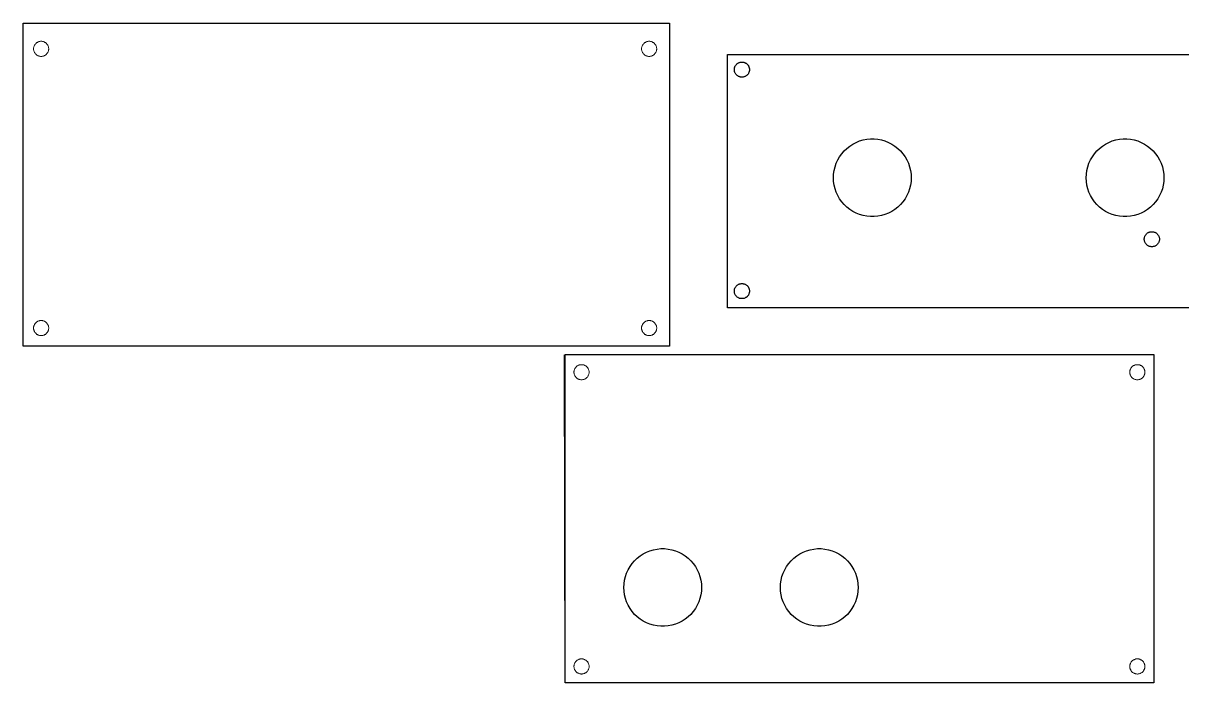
# Model space of a CAD drawing. Header units: inches. Extents: x 5.6 to 22.8, y 0.5 to 6.9.
# Drawn here: x 5.58 to 16.74, y 0.52 to 6.87 of the extents above; entities that cross this region are included whole.
import ezdxf

# ---------------------------------------------------------------- set-up
doc = ezdxf.new("R2010")
doc.units = ezdxf.units.IN
doc.header["$MEASUREMENT"] = 0

msp = doc.modelspace()

# ---------------------------------------------------------------- linework, layer by layer
at = {"linetype": 'Continuous', "lineweight": 25}
for p, q in [((5.582, 6.872), (11.807, 6.872)), ((5.582, 3.761), (5.582, 6.872)), ((5.582, 6.872), (11.807, 6.872)), ((5.582, 3.761), (5.582, 6.872)), ((11.807, 6.872), (11.807, 3.761)), ((11.807, 6.872), (11.807, 3.761)), ((12.368, 6.569), (22.368, 6.569)), ((12.368, 4.128), (12.368, 6.569)), ((12.45, 6.471), (12.454, 6.475)), ((12.454, 6.475), (12.457, 6.478)), ((12.457, 6.478), (12.461, 6.482)), ((12.461, 6.482), (12.465, 6.485)), ((12.465, 6.485), (12.469, 6.487)), ((12.469, 6.487), (12.474, 6.49)), ((12.474, 6.49), (12.479, 6.492)), ((12.479, 6.492), (12.483, 6.493)), ((12.483, 6.493), (12.488, 6.495)), ((12.488, 6.495), (12.493, 6.496)), ((12.493, 6.496), (12.498, 6.497)), ((12.498, 6.497), (12.503, 6.497)), ((12.503, 6.497), (12.508, 6.497)), ((12.508, 6.497), (12.514, 6.497)), ((12.514, 6.497), (12.519, 6.496)), ((12.519, 6.496), (12.524, 6.495)), ((12.524, 6.495), (12.528, 6.493)), ((12.528, 6.493), (12.533, 6.492)), ((12.533, 6.492), (12.538, 6.49)), ((12.538, 6.49), (12.542, 6.487)), ((12.542, 6.487), (12.547, 6.485)), ((12.547, 6.485), (12.551, 6.482)), ((12.551, 6.482), (12.555, 6.478)), ((12.555, 6.478), (12.558, 6.475)), ((12.558, 6.475), (12.562, 6.471)), ((12.433, 6.429), (12.434, 6.434)), ((12.433, 6.424), (12.433, 6.429)), ((12.433, 6.419), (12.433, 6.424)), ((12.434, 6.414), (12.433, 6.419)), ((12.434, 6.434), (12.435, 6.439)), ((12.435, 6.409), (12.434, 6.414)), ((12.435, 6.439), (12.436, 6.444)), ((12.436, 6.404), (12.435, 6.409)), ((12.436, 6.444), (12.437, 6.449)), ((12.437, 6.399), (12.436, 6.404)), ((12.437, 6.449), (12.439, 6.454)), ((12.439, 6.395), (12.437, 6.399)), ((12.439, 6.454), (12.442, 6.458)), ((12.442, 6.39), (12.439, 6.395)), ((12.442, 6.458), (12.444, 6.463)), ((12.444, 6.386), (12.442, 6.39)), ((12.444, 6.463), (12.447, 6.467)), ((12.447, 6.381), (12.444, 6.386)), ((12.447, 6.467), (12.45, 6.471)), ((12.45, 6.377), (12.447, 6.381)), ((12.454, 6.374), (12.45, 6.377)), ((12.457, 6.37), (12.454, 6.374)), ((12.461, 6.367), (12.457, 6.37)), ((12.465, 6.364), (12.461, 6.367)), ((12.469, 6.361), (12.465, 6.364)), ((12.547, 6.364), (12.542, 6.361)), ((12.551, 6.367), (12.547, 6.364)), ((12.555, 6.37), (12.551, 6.367)), ((12.558, 6.374), (12.555, 6.37)), ((12.562, 6.377), (12.558, 6.374)), ((12.562, 6.471), (12.565, 6.467)), ((12.565, 6.381), (12.562, 6.377)), ((12.565, 6.467), (12.568, 6.463)), ((12.568, 6.386), (12.565, 6.381)), ((12.568, 6.463), (12.57, 6.458)), ((12.57, 6.39), (12.568, 6.386)), ((12.57, 6.458), (12.572, 6.454)), ((12.572, 6.395), (12.57, 6.39)), ((12.572, 6.454), (12.574, 6.449)), ((12.574, 6.399), (12.572, 6.395)), ((12.574, 6.449), (12.576, 6.444)), ((12.576, 6.404), (12.574, 6.399)), ((12.576, 6.444), (12.577, 6.439)), ((12.577, 6.409), (12.576, 6.404)), ((12.577, 6.439), (12.578, 6.434)), ((12.578, 6.414), (12.577, 6.409)), ((12.578, 6.434), (12.579, 6.429)), ((12.579, 6.419), (12.578, 6.414)), ((12.579, 6.429), (12.579, 6.424)), ((12.579, 6.424), (12.579, 6.419)), ((12.474, 6.359), (12.469, 6.361)), ((12.479, 6.357), (12.474, 6.359)), ((12.483, 6.355), (12.479, 6.357)), ((12.488, 6.354), (12.483, 6.355)), ((12.493, 6.352), (12.488, 6.354)), ((12.498, 6.352), (12.493, 6.352)), ((12.503, 6.351), (12.498, 6.352)), ((12.508, 6.351), (12.503, 6.351)), ((12.514, 6.352), (12.508, 6.351)), ((12.519, 6.352), (12.514, 6.352)), ((12.524, 6.354), (12.519, 6.352)), ((12.528, 6.355), (12.524, 6.354)), ((12.533, 6.357), (12.528, 6.355)), ((12.538, 6.359), (12.533, 6.357)), ((12.542, 6.361), (12.538, 6.359)), ((13.545, 5.688), (13.575, 5.707)), ((13.575, 5.707), (13.606, 5.723)), ((13.606, 5.723), (13.639, 5.737)), ((13.639, 5.737), (13.674, 5.747)), ((13.674, 5.747), (13.709, 5.753)), ((13.709, 5.753), (13.744, 5.757)), ((13.744, 5.757), (13.78, 5.757)), ((13.78, 5.757), (13.815, 5.753)), ((13.815, 5.753), (13.85, 5.747)), ((13.85, 5.747), (13.884, 5.737)), ((13.884, 5.737), (13.918, 5.723)), ((13.918, 5.723), (13.949, 5.707)), ((13.949, 5.707), (13.979, 5.688)), ((15.979, 5.688), (16.009, 5.707)), ((16.009, 5.707), (16.041, 5.723)), ((16.041, 5.723), (16.074, 5.737)), ((16.074, 5.737), (16.108, 5.747)), ((16.108, 5.747), (16.143, 5.753)), ((16.143, 5.753), (16.179, 5.757)), ((16.179, 5.757), (16.214, 5.757)), ((16.214, 5.757), (16.25, 5.753)), ((16.25, 5.753), (16.285, 5.747)), ((16.285, 5.747), (16.319, 5.737)), ((16.319, 5.737), (16.352, 5.723)), ((16.352, 5.723), (16.384, 5.707)), ((16.384, 5.707), (16.414, 5.688)), ((13.429, 5.554), (13.447, 5.585)), ((13.447, 5.585), (13.468, 5.614)), ((13.468, 5.614), (13.491, 5.641)), ((13.491, 5.641), (13.517, 5.666)), ((13.517, 5.666), (13.545, 5.688)), ((13.979, 5.688), (14.007, 5.666)), ((14.007, 5.666), (14.033, 5.641)), ((14.033, 5.641), (14.056, 5.614)), ((14.056, 5.614), (14.077, 5.585)), ((14.077, 5.585), (14.095, 5.554)), ((15.864, 5.554), (15.882, 5.585)), ((15.882, 5.585), (15.902, 5.614)), ((15.902, 5.614), (15.926, 5.641)), ((15.926, 5.641), (15.951, 5.666)), ((15.951, 5.666), (15.979, 5.688)), ((16.414, 5.688), (16.442, 5.666)), ((16.442, 5.666), (16.468, 5.641)), ((16.468, 5.641), (16.491, 5.614)), ((16.491, 5.614), (16.512, 5.585)), ((16.512, 5.585), (16.53, 5.554)), ((13.394, 5.454), (13.403, 5.488)), ((13.403, 5.488), (13.414, 5.522)), ((13.414, 5.522), (13.429, 5.554)), ((14.095, 5.554), (14.11, 5.522)), ((14.11, 5.522), (14.121, 5.488)), ((14.121, 5.488), (14.13, 5.454)), ((15.829, 5.454), (15.837, 5.488)), ((15.837, 5.488), (15.849, 5.522)), ((15.849, 5.522), (15.864, 5.554)), ((16.53, 5.554), (16.544, 5.522)), ((16.544, 5.522), (16.556, 5.488)), ((16.556, 5.488), (16.564, 5.454)), ((13.387, 5.383), (13.389, 5.418)), ((13.389, 5.347), (13.387, 5.383)), ((13.389, 5.418), (13.394, 5.454)), ((14.13, 5.454), (14.135, 5.418)), ((14.135, 5.418), (14.137, 5.383)), ((14.137, 5.383), (14.135, 5.347)), ((15.822, 5.383), (15.824, 5.418)), ((15.824, 5.347), (15.822, 5.383)), ((15.824, 5.418), (15.829, 5.454)), ((16.564, 5.454), (16.57, 5.418)), ((16.57, 5.418), (16.571, 5.383)), ((16.571, 5.383), (16.57, 5.347)), ((13.394, 5.312), (13.389, 5.347)), ((13.403, 5.277), (13.394, 5.312)), ((13.414, 5.243), (13.403, 5.277)), ((14.121, 5.277), (14.11, 5.243)), ((14.13, 5.312), (14.121, 5.277)), ((14.135, 5.347), (14.13, 5.312)), ((15.829, 5.312), (15.824, 5.347)), ((15.837, 5.277), (15.829, 5.312)), ((15.849, 5.243), (15.837, 5.277)), ((16.556, 5.277), (16.544, 5.243)), ((16.564, 5.312), (16.556, 5.277)), ((16.57, 5.347), (16.564, 5.312)), ((13.429, 5.211), (13.414, 5.243)), ((13.447, 5.18), (13.429, 5.211)), ((13.468, 5.151), (13.447, 5.18)), ((13.491, 5.124), (13.468, 5.151)), ((14.056, 5.151), (14.033, 5.124)), ((14.077, 5.18), (14.056, 5.151)), ((14.095, 5.211), (14.077, 5.18)), ((14.11, 5.243), (14.095, 5.211)), ((15.864, 5.211), (15.849, 5.243)), ((15.882, 5.18), (15.864, 5.211)), ((15.902, 5.151), (15.882, 5.18)), ((15.926, 5.124), (15.902, 5.151)), ((16.491, 5.151), (16.468, 5.124)), ((16.512, 5.18), (16.491, 5.151)), ((16.53, 5.211), (16.512, 5.18)), ((16.544, 5.243), (16.53, 5.211)), ((13.517, 5.1), (13.491, 5.124)), ((13.545, 5.077), (13.517, 5.1)), ((13.575, 5.058), (13.545, 5.077)), ((13.606, 5.042), (13.575, 5.058)), ((13.639, 5.029), (13.606, 5.042)), ((13.674, 5.019), (13.639, 5.029)), ((13.884, 5.029), (13.85, 5.019)), ((13.918, 5.042), (13.884, 5.029)), ((13.949, 5.058), (13.918, 5.042)), ((13.979, 5.077), (13.949, 5.058)), ((14.007, 5.1), (13.979, 5.077)), ((14.033, 5.124), (14.007, 5.1)), ((15.951, 5.1), (15.926, 5.124)), ((15.979, 5.077), (15.951, 5.1)), ((16.009, 5.058), (15.979, 5.077)), ((16.041, 5.042), (16.009, 5.058)), ((16.074, 5.029), (16.041, 5.042)), ((16.108, 5.019), (16.074, 5.029)), ((16.319, 5.029), (16.285, 5.019)), ((16.352, 5.042), (16.319, 5.029)), ((16.384, 5.058), (16.352, 5.042)), ((16.414, 5.077), (16.384, 5.058)), ((16.442, 5.1), (16.414, 5.077)), ((16.468, 5.124), (16.442, 5.1)), ((13.709, 5.012), (13.674, 5.019)), ((13.744, 5.008), (13.709, 5.012)), ((13.78, 5.008), (13.744, 5.008)), ((13.815, 5.012), (13.78, 5.008)), ((13.85, 5.019), (13.815, 5.012)), ((16.143, 5.012), (16.108, 5.019)), ((16.179, 5.008), (16.143, 5.012)), ((16.214, 5.008), (16.179, 5.008)), ((16.25, 5.012), (16.214, 5.008)), ((16.285, 5.019), (16.25, 5.012)), ((16.382, 4.796), (16.383, 4.801)), ((16.383, 4.806), (16.385, 4.811)), ((16.383, 4.801), (16.383, 4.806)), ((16.385, 4.811), (16.386, 4.816)), ((16.386, 4.816), (16.388, 4.82)), ((16.388, 4.82), (16.39, 4.825)), ((16.39, 4.825), (16.393, 4.829)), ((16.393, 4.829), (16.396, 4.833)), ((16.396, 4.833), (16.399, 4.837)), ((16.399, 4.837), (16.402, 4.841)), ((16.402, 4.841), (16.406, 4.845)), ((16.406, 4.845), (16.41, 4.848)), ((16.41, 4.848), (16.414, 4.851)), ((16.414, 4.851), (16.418, 4.854)), ((16.418, 4.854), (16.423, 4.856)), ((16.423, 4.856), (16.427, 4.858)), ((16.427, 4.858), (16.432, 4.86)), ((16.432, 4.86), (16.437, 4.861)), ((16.437, 4.861), (16.442, 4.862)), ((16.442, 4.862), (16.447, 4.863)), ((16.447, 4.863), (16.452, 4.863)), ((16.452, 4.863), (16.457, 4.863)), ((16.457, 4.863), (16.462, 4.863)), ((16.462, 4.863), (16.467, 4.862)), ((16.467, 4.862), (16.472, 4.861)), ((16.472, 4.861), (16.477, 4.86)), ((16.477, 4.86), (16.482, 4.858)), ((16.482, 4.858), (16.487, 4.856)), ((16.487, 4.856), (16.491, 4.854)), ((16.491, 4.854), (16.495, 4.851)), ((16.495, 4.851), (16.5, 4.848)), ((16.5, 4.848), (16.503, 4.845)), ((16.503, 4.845), (16.507, 4.841)), ((16.507, 4.841), (16.51, 4.837)), ((16.51, 4.837), (16.514, 4.833)), ((16.514, 4.833), (16.516, 4.829)), ((16.516, 4.829), (16.519, 4.825)), ((16.519, 4.825), (16.521, 4.82)), ((16.521, 4.82), (16.523, 4.816)), ((16.523, 4.816), (16.525, 4.811)), ((16.525, 4.811), (16.526, 4.806)), ((16.526, 4.806), (16.527, 4.801)), ((16.527, 4.801), (16.527, 4.796)), ((16.382, 4.791), (16.382, 4.796)), ((16.382, 4.786), (16.382, 4.791)), ((16.383, 4.781), (16.382, 4.786)), ((16.383, 4.776), (16.383, 4.781)), ((16.385, 4.771), (16.383, 4.776)), ((16.386, 4.766), (16.385, 4.771)), ((16.388, 4.761), (16.386, 4.766)), ((16.39, 4.756), (16.388, 4.761)), ((16.393, 4.752), (16.39, 4.756)), ((16.396, 4.748), (16.393, 4.752)), ((16.399, 4.744), (16.396, 4.748)), ((16.402, 4.74), (16.399, 4.744)), ((16.406, 4.737), (16.402, 4.74)), ((16.41, 4.733), (16.406, 4.737)), ((16.414, 4.73), (16.41, 4.733)), ((16.418, 4.728), (16.414, 4.73)), ((16.423, 4.725), (16.418, 4.728)), ((16.427, 4.723), (16.423, 4.725)), ((16.432, 4.721), (16.427, 4.723)), ((16.437, 4.72), (16.432, 4.721)), ((16.442, 4.719), (16.437, 4.72)), ((16.447, 4.718), (16.442, 4.719)), ((16.452, 4.718), (16.447, 4.718)), ((16.457, 4.718), (16.452, 4.718)), ((16.462, 4.718), (16.457, 4.718)), ((16.467, 4.719), (16.462, 4.718)), ((16.472, 4.72), (16.467, 4.719)), ((16.477, 4.721), (16.472, 4.72)), ((16.482, 4.723), (16.477, 4.721)), ((16.487, 4.725), (16.482, 4.723)), ((16.491, 4.728), (16.487, 4.725)), ((16.495, 4.73), (16.491, 4.728)), ((16.5, 4.733), (16.495, 4.73)), ((16.503, 4.737), (16.5, 4.733)), ((16.507, 4.74), (16.503, 4.737)), ((16.51, 4.744), (16.507, 4.74)), ((16.514, 4.748), (16.51, 4.744)), ((16.516, 4.752), (16.514, 4.748)), ((16.519, 4.756), (16.516, 4.752)), ((16.521, 4.761), (16.519, 4.756)), ((16.523, 4.766), (16.521, 4.761)), ((16.525, 4.771), (16.523, 4.766)), ((16.526, 4.776), (16.525, 4.771)), ((16.527, 4.781), (16.526, 4.776)), ((16.527, 4.796), (16.527, 4.791)), ((16.527, 4.791), (16.527, 4.786)), ((16.527, 4.786), (16.527, 4.781)), ((12.465, 4.351), (12.469, 4.354)), ((12.469, 4.354), (12.474, 4.356)), ((12.474, 4.356), (12.479, 4.358)), ((12.479, 4.358), (12.483, 4.36)), ((12.483, 4.36), (12.488, 4.361)), ((12.488, 4.361), (12.493, 4.362)), ((12.493, 4.362), (12.498, 4.363)), ((12.498, 4.363), (12.503, 4.363)), ((12.503, 4.363), (12.508, 4.363)), ((12.508, 4.363), (12.514, 4.363)), ((12.514, 4.363), (12.519, 4.362)), ((12.519, 4.362), (12.524, 4.361)), ((12.524, 4.361), (12.528, 4.36)), ((12.528, 4.36), (12.533, 4.358)), ((12.533, 4.358), (12.538, 4.356)), ((12.538, 4.356), (12.542, 4.354)), ((12.542, 4.354), (12.547, 4.351)), ((12.433, 4.296), (12.434, 4.301)), ((12.433, 4.291), (12.433, 4.296)), ((12.433, 4.286), (12.433, 4.291)), ((12.434, 4.281), (12.433, 4.286)), ((12.434, 4.301), (12.435, 4.306)), ((12.435, 4.276), (12.434, 4.281)), ((12.435, 4.306), (12.436, 4.311)), ((12.436, 4.271), (12.435, 4.276)), ((12.436, 4.311), (12.437, 4.316)), ((12.437, 4.266), (12.436, 4.271)), ((12.437, 4.316), (12.439, 4.32)), ((12.439, 4.261), (12.437, 4.266)), ((12.439, 4.32), (12.442, 4.325)), ((12.442, 4.256), (12.439, 4.261)), ((12.442, 4.325), (12.444, 4.329)), ((12.444, 4.252), (12.442, 4.256)), ((12.444, 4.329), (12.447, 4.333)), ((12.447, 4.248), (12.444, 4.252)), ((12.447, 4.333), (12.45, 4.337)), ((12.45, 4.244), (12.447, 4.248)), ((12.45, 4.337), (12.454, 4.341)), ((12.454, 4.24), (12.45, 4.244)), ((12.454, 4.341), (12.457, 4.345)), ((12.457, 4.345), (12.461, 4.348)), ((12.461, 4.348), (12.465, 4.351)), ((12.547, 4.351), (12.551, 4.348)), ((12.551, 4.348), (12.555, 4.345)), ((12.555, 4.345), (12.558, 4.341)), ((12.558, 4.341), (12.562, 4.337)), ((12.562, 4.244), (12.558, 4.24)), ((12.562, 4.337), (12.565, 4.333)), ((12.565, 4.248), (12.562, 4.244)), ((12.565, 4.333), (12.568, 4.329)), ((12.568, 4.252), (12.565, 4.248)), ((12.568, 4.329), (12.57, 4.325)), ((12.57, 4.256), (12.568, 4.252)), ((12.57, 4.325), (12.572, 4.32)), ((12.572, 4.261), (12.57, 4.256)), ((12.572, 4.32), (12.574, 4.316)), ((12.574, 4.266), (12.572, 4.261)), ((12.574, 4.316), (12.576, 4.311)), ((12.576, 4.271), (12.574, 4.266)), ((12.576, 4.311), (12.577, 4.306)), ((12.577, 4.276), (12.576, 4.271)), ((12.577, 4.306), (12.578, 4.301)), ((12.578, 4.281), (12.577, 4.276)), ((12.578, 4.301), (12.579, 4.296)), ((12.579, 4.286), (12.578, 4.281)), ((12.579, 4.296), (12.579, 4.291)), ((12.579, 4.291), (12.579, 4.286)), ((12.457, 4.237), (12.454, 4.24)), ((12.461, 4.233), (12.457, 4.237)), ((12.465, 4.23), (12.461, 4.233)), ((12.469, 4.228), (12.465, 4.23)), ((12.474, 4.225), (12.469, 4.228)), ((12.479, 4.223), (12.474, 4.225)), ((12.483, 4.221), (12.479, 4.223)), ((12.488, 4.22), (12.483, 4.221)), ((12.493, 4.219), (12.488, 4.22)), ((12.498, 4.218), (12.493, 4.219)), ((12.503, 4.218), (12.498, 4.218)), ((12.508, 4.218), (12.503, 4.218)), ((12.514, 4.218), (12.508, 4.218)), ((12.519, 4.219), (12.514, 4.218)), ((12.524, 4.22), (12.519, 4.219)), ((12.528, 4.221), (12.524, 4.22)), ((12.533, 4.223), (12.528, 4.221)), ((12.538, 4.225), (12.533, 4.223)), ((12.542, 4.228), (12.538, 4.225)), ((12.547, 4.23), (12.542, 4.228)), ((12.551, 4.233), (12.547, 4.23)), ((12.555, 4.237), (12.551, 4.233)), ((12.558, 4.24), (12.555, 4.237)), ((22.368, 4.128), (12.368, 4.128)), ((11.807, 3.761), (5.582, 3.761)), ((11.807, 3.761), (5.582, 3.761)), ((10.803, 0.517), (10.798, 3.678)), ((10.802, 3.679), (16.473, 3.679)), ((10.804, 3.679), (16.474, 3.679)), ((10.804, 0.517), (10.804, 3.679)), ((16.473, 3.679), (16.473, 0.517)), ((16.474, 3.679), (16.474, 0.517)), ((11.587, 1.776), (11.62, 1.79)), ((11.62, 1.79), (11.654, 1.8)), ((11.654, 1.8), (11.689, 1.806)), ((11.689, 1.806), (11.725, 1.81)), ((11.725, 1.81), (11.761, 1.81)), ((11.761, 1.81), (11.796, 1.806)), ((11.796, 1.806), (11.831, 1.8)), ((11.831, 1.8), (11.865, 1.79)), ((11.865, 1.79), (11.898, 1.776)), ((13.096, 1.776), (13.129, 1.79)), ((13.129, 1.79), (13.163, 1.8)), ((13.163, 1.8), (13.198, 1.806)), ((13.198, 1.806), (13.233, 1.81)), ((13.233, 1.81), (13.269, 1.81)), ((13.269, 1.81), (13.304, 1.806)), ((13.304, 1.806), (13.339, 1.8)), ((13.339, 1.8), (13.374, 1.79)), ((13.374, 1.79), (13.407, 1.776)), ((11.448, 1.667), (11.472, 1.694)), ((11.472, 1.694), (11.497, 1.719)), ((11.497, 1.719), (11.525, 1.741)), ((11.525, 1.741), (11.555, 1.76)), ((11.555, 1.76), (11.587, 1.776)), ((11.898, 1.776), (11.93, 1.76)), ((11.93, 1.76), (11.96, 1.741)), ((11.96, 1.741), (11.988, 1.719)), ((11.988, 1.719), (12.014, 1.694)), ((12.014, 1.694), (12.037, 1.667)), ((12.957, 1.667), (12.98, 1.694)), ((12.98, 1.694), (13.006, 1.719)), ((13.006, 1.719), (13.034, 1.741)), ((13.034, 1.741), (13.064, 1.76)), ((13.064, 1.76), (13.096, 1.776)), ((13.407, 1.776), (13.438, 1.76)), ((13.438, 1.76), (13.468, 1.741)), ((13.468, 1.741), (13.496, 1.719)), ((13.496, 1.719), (13.522, 1.694)), ((13.522, 1.694), (13.546, 1.667)), ((11.383, 1.541), (11.395, 1.575)), ((11.395, 1.575), (11.41, 1.607)), ((11.41, 1.607), (11.428, 1.638)), ((11.428, 1.638), (11.448, 1.667)), ((12.037, 1.667), (12.058, 1.638)), ((12.058, 1.638), (12.076, 1.607)), ((12.076, 1.607), (12.091, 1.575)), ((12.091, 1.575), (12.102, 1.541)), ((12.892, 1.541), (12.903, 1.575)), ((12.903, 1.575), (12.918, 1.607)), ((12.918, 1.607), (12.936, 1.638)), ((12.936, 1.638), (12.957, 1.667)), ((13.546, 1.667), (13.566, 1.638)), ((13.566, 1.638), (13.584, 1.607)), ((13.584, 1.607), (13.599, 1.575)), ((13.599, 1.575), (13.611, 1.541)), ((11.368, 1.436), (11.37, 1.471)), ((11.37, 1.471), (11.375, 1.507)), ((11.375, 1.507), (11.383, 1.541)), ((12.102, 1.541), (12.111, 1.507)), ((12.111, 1.507), (12.116, 1.471)), ((12.116, 1.471), (12.117, 1.436)), ((12.877, 1.436), (12.878, 1.471)), ((12.878, 1.471), (12.883, 1.507)), ((12.883, 1.507), (12.892, 1.541)), ((13.611, 1.541), (13.619, 1.507)), ((13.619, 1.507), (13.624, 1.471)), ((13.624, 1.471), (13.626, 1.436)), ((11.37, 1.4), (11.368, 1.436)), ((11.375, 1.365), (11.37, 1.4)), ((11.383, 1.33), (11.375, 1.365)), ((12.111, 1.365), (12.102, 1.33)), ((12.116, 1.4), (12.111, 1.365)), ((12.117, 1.436), (12.116, 1.4)), ((12.878, 1.4), (12.877, 1.436)), ((12.883, 1.365), (12.878, 1.4)), ((12.892, 1.33), (12.883, 1.365)), ((13.619, 1.365), (13.611, 1.33)), ((13.624, 1.4), (13.619, 1.365)), ((13.626, 1.436), (13.624, 1.4)), ((11.395, 1.296), (11.383, 1.33)), ((11.41, 1.264), (11.395, 1.296)), ((11.428, 1.233), (11.41, 1.264)), ((11.448, 1.204), (11.428, 1.233)), ((12.058, 1.233), (12.037, 1.204)), ((12.076, 1.264), (12.058, 1.233)), ((12.091, 1.296), (12.076, 1.264)), ((12.102, 1.33), (12.091, 1.296)), ((12.903, 1.296), (12.892, 1.33)), ((12.918, 1.264), (12.903, 1.296)), ((12.936, 1.233), (12.918, 1.264)), ((12.957, 1.204), (12.936, 1.233)), ((13.566, 1.233), (13.546, 1.204)), ((13.584, 1.264), (13.566, 1.233)), ((13.599, 1.296), (13.584, 1.264)), ((13.611, 1.33), (13.599, 1.296)), ((11.472, 1.177), (11.448, 1.204)), ((11.497, 1.153), (11.472, 1.177)), ((11.525, 1.131), (11.497, 1.153)), ((11.555, 1.111), (11.525, 1.131)), ((11.96, 1.131), (11.93, 1.111)), ((11.988, 1.153), (11.96, 1.131)), ((12.014, 1.177), (11.988, 1.153)), ((12.037, 1.204), (12.014, 1.177)), ((12.98, 1.177), (12.957, 1.204)), ((13.006, 1.153), (12.98, 1.177)), ((13.034, 1.131), (13.006, 1.153)), ((13.064, 1.111), (13.034, 1.131)), ((13.468, 1.131), (13.438, 1.111)), ((13.496, 1.153), (13.468, 1.131)), ((13.522, 1.177), (13.496, 1.153)), ((13.546, 1.204), (13.522, 1.177)), ((11.587, 1.095), (11.555, 1.111)), ((11.62, 1.082), (11.587, 1.095)), ((11.654, 1.072), (11.62, 1.082)), ((11.689, 1.065), (11.654, 1.072)), ((11.725, 1.062), (11.689, 1.065)), ((11.761, 1.062), (11.725, 1.062)), ((11.796, 1.065), (11.761, 1.062)), ((11.831, 1.072), (11.796, 1.065)), ((11.865, 1.082), (11.831, 1.072)), ((11.898, 1.095), (11.865, 1.082)), ((11.93, 1.111), (11.898, 1.095)), ((13.096, 1.095), (13.064, 1.111)), ((13.129, 1.082), (13.096, 1.095)), ((13.163, 1.072), (13.129, 1.082)), ((13.198, 1.065), (13.163, 1.072)), ((13.233, 1.062), (13.198, 1.065)), ((13.269, 1.062), (13.233, 1.062)), ((13.304, 1.065), (13.269, 1.062)), ((13.339, 1.072), (13.304, 1.065)), ((13.374, 1.082), (13.339, 1.072)), ((13.407, 1.095), (13.374, 1.082)), ((13.438, 1.111), (13.407, 1.095)), ((16.473, 0.517), (10.803, 0.517)), ((16.474, 0.517), (10.804, 0.517))]:
    msp.add_line(p, q, dxfattribs=at)
at = {"linetype": 'Continuous', "lineweight": 9}
for p, q in [((5.748, 6.697), (5.753, 6.697)), ((5.753, 6.697), (5.758, 6.697)), ((5.758, 6.697), (5.763, 6.697)), ((11.605, 6.697), (11.61, 6.697)), ((11.61, 6.697), (11.615, 6.697)), ((11.615, 6.697), (11.62, 6.697)), ((5.683, 6.634), (5.684, 6.639)), ((5.683, 6.629), (5.683, 6.634)), ((5.683, 6.624), (5.683, 6.629)), ((5.683, 6.619), (5.683, 6.624)), ((5.683, 6.614), (5.683, 6.619)), ((5.684, 6.609), (5.683, 6.614)), ((5.684, 6.639), (5.685, 6.644)), ((5.685, 6.604), (5.684, 6.609)), ((5.685, 6.644), (5.687, 6.649)), ((5.687, 6.599), (5.685, 6.604)), ((5.687, 6.649), (5.689, 6.654)), ((5.689, 6.595), (5.687, 6.599)), ((5.689, 6.654), (5.691, 6.659)), ((5.691, 6.59), (5.689, 6.595)), ((5.691, 6.659), (5.694, 6.663)), ((5.694, 6.586), (5.691, 6.59)), ((5.694, 6.663), (5.696, 6.667)), ((5.696, 6.582), (5.694, 6.586)), ((5.696, 6.667), (5.7, 6.671)), ((5.7, 6.671), (5.703, 6.675)), ((5.703, 6.675), (5.707, 6.678)), ((5.707, 6.678), (5.711, 6.682)), ((5.711, 6.682), (5.715, 6.685)), ((5.715, 6.685), (5.719, 6.687)), ((5.719, 6.687), (5.723, 6.69)), ((5.723, 6.69), (5.728, 6.692)), ((5.728, 6.692), (5.733, 6.694)), ((5.733, 6.694), (5.738, 6.695)), ((5.738, 6.695), (5.743, 6.696)), ((5.743, 6.696), (5.748, 6.697)), ((5.763, 6.697), (5.768, 6.696)), ((5.768, 6.696), (5.773, 6.695)), ((5.773, 6.695), (5.778, 6.694)), ((5.778, 6.694), (5.783, 6.692)), ((5.783, 6.692), (5.787, 6.69)), ((5.787, 6.69), (5.792, 6.687)), ((5.792, 6.687), (5.796, 6.685)), ((5.796, 6.685), (5.8, 6.682)), ((5.8, 6.682), (5.804, 6.678)), ((5.804, 6.678), (5.808, 6.675)), ((5.808, 6.675), (5.811, 6.671)), ((5.811, 6.671), (5.814, 6.667)), ((5.814, 6.667), (5.817, 6.663)), ((5.817, 6.586), (5.814, 6.582)), ((5.817, 6.663), (5.82, 6.659)), ((5.82, 6.59), (5.817, 6.586)), ((5.82, 6.659), (5.822, 6.654)), ((5.822, 6.595), (5.82, 6.59)), ((5.822, 6.654), (5.824, 6.649)), ((5.824, 6.599), (5.822, 6.595)), ((5.824, 6.649), (5.825, 6.644)), ((5.825, 6.604), (5.824, 6.599)), ((5.825, 6.644), (5.827, 6.639)), ((5.827, 6.609), (5.825, 6.604)), ((5.827, 6.639), (5.827, 6.634)), ((5.827, 6.634), (5.828, 6.629)), ((5.828, 6.619), (5.827, 6.614)), ((5.827, 6.614), (5.827, 6.609)), ((5.828, 6.629), (5.828, 6.624)), ((5.828, 6.624), (5.828, 6.619)), ((11.54, 6.634), (11.541, 6.639)), ((11.54, 6.629), (11.54, 6.634)), ((11.54, 6.624), (11.54, 6.629)), ((11.54, 6.619), (11.54, 6.624)), ((11.54, 6.614), (11.54, 6.619)), ((11.541, 6.609), (11.54, 6.614)), ((11.541, 6.639), (11.542, 6.644)), ((11.542, 6.604), (11.541, 6.609)), ((11.542, 6.644), (11.544, 6.649)), ((11.544, 6.599), (11.542, 6.604)), ((11.544, 6.649), (11.546, 6.654)), ((11.546, 6.595), (11.544, 6.599)), ((11.546, 6.654), (11.548, 6.659)), ((11.548, 6.59), (11.546, 6.595)), ((11.548, 6.659), (11.551, 6.663)), ((11.551, 6.586), (11.548, 6.59)), ((11.551, 6.663), (11.553, 6.667)), ((11.553, 6.582), (11.551, 6.586)), ((11.553, 6.667), (11.557, 6.671)), ((11.557, 6.671), (11.56, 6.675)), ((11.56, 6.675), (11.564, 6.678)), ((11.564, 6.678), (11.568, 6.682)), ((11.568, 6.682), (11.572, 6.685)), ((11.572, 6.685), (11.576, 6.687)), ((11.576, 6.687), (11.58, 6.69)), ((11.58, 6.69), (11.585, 6.692)), ((11.585, 6.692), (11.59, 6.694)), ((11.59, 6.694), (11.595, 6.695)), ((11.595, 6.695), (11.6, 6.696)), ((11.6, 6.696), (11.605, 6.697)), ((11.62, 6.697), (11.625, 6.696)), ((11.625, 6.696), (11.63, 6.695)), ((11.63, 6.695), (11.635, 6.694)), ((11.635, 6.694), (11.64, 6.692)), ((11.64, 6.692), (11.644, 6.69)), ((11.644, 6.69), (11.649, 6.687)), ((11.649, 6.687), (11.653, 6.685)), ((11.653, 6.685), (11.657, 6.682)), ((11.657, 6.682), (11.661, 6.678)), ((11.661, 6.678), (11.665, 6.675)), ((11.665, 6.675), (11.668, 6.671)), ((11.668, 6.671), (11.671, 6.667)), ((11.671, 6.667), (11.674, 6.663)), ((11.674, 6.586), (11.671, 6.582)), ((11.674, 6.663), (11.677, 6.659)), ((11.677, 6.59), (11.674, 6.586)), ((11.677, 6.659), (11.679, 6.654)), ((11.679, 6.595), (11.677, 6.59)), ((11.679, 6.654), (11.681, 6.649)), ((11.681, 6.599), (11.679, 6.595)), ((11.681, 6.649), (11.682, 6.644)), ((11.682, 6.604), (11.681, 6.599)), ((11.682, 6.644), (11.684, 6.639)), ((11.684, 6.609), (11.682, 6.604)), ((11.684, 6.639), (11.684, 6.634)), ((11.684, 6.634), (11.685, 6.629)), ((11.685, 6.619), (11.684, 6.614)), ((11.684, 6.614), (11.684, 6.609)), ((11.685, 6.629), (11.685, 6.624)), ((11.685, 6.624), (11.685, 6.619)), ((5.7, 6.578), (5.696, 6.582)), ((5.703, 6.574), (5.7, 6.578)), ((5.707, 6.57), (5.703, 6.574)), ((5.711, 6.567), (5.707, 6.57)), ((5.715, 6.564), (5.711, 6.567)), ((5.719, 6.561), (5.715, 6.564)), ((5.723, 6.559), (5.719, 6.561)), ((5.728, 6.557), (5.723, 6.559)), ((5.733, 6.555), (5.728, 6.557)), ((5.738, 6.554), (5.733, 6.555)), ((5.743, 6.553), (5.738, 6.554)), ((5.748, 6.552), (5.743, 6.553)), ((5.753, 6.552), (5.748, 6.552)), ((5.758, 6.552), (5.753, 6.552)), ((5.763, 6.552), (5.758, 6.552)), ((5.768, 6.553), (5.763, 6.552)), ((5.773, 6.554), (5.768, 6.553)), ((5.778, 6.555), (5.773, 6.554)), ((5.783, 6.557), (5.778, 6.555)), ((5.787, 6.559), (5.783, 6.557)), ((5.792, 6.561), (5.787, 6.559)), ((5.796, 6.564), (5.792, 6.561)), ((5.8, 6.567), (5.796, 6.564)), ((5.804, 6.57), (5.8, 6.567)), ((5.808, 6.574), (5.804, 6.57)), ((5.811, 6.578), (5.808, 6.574)), ((5.814, 6.582), (5.811, 6.578)), ((11.557, 6.578), (11.553, 6.582)), ((11.56, 6.574), (11.557, 6.578)), ((11.564, 6.57), (11.56, 6.574)), ((11.568, 6.567), (11.564, 6.57)), ((11.572, 6.564), (11.568, 6.567)), ((11.576, 6.561), (11.572, 6.564)), ((11.58, 6.559), (11.576, 6.561)), ((11.585, 6.557), (11.58, 6.559)), ((11.59, 6.555), (11.585, 6.557)), ((11.595, 6.554), (11.59, 6.555)), ((11.6, 6.553), (11.595, 6.554)), ((11.605, 6.552), (11.6, 6.553)), ((11.61, 6.552), (11.605, 6.552)), ((11.615, 6.552), (11.61, 6.552)), ((11.62, 6.552), (11.615, 6.552)), ((11.625, 6.553), (11.62, 6.552)), ((11.63, 6.554), (11.625, 6.553)), ((11.635, 6.555), (11.63, 6.554)), ((11.64, 6.557), (11.635, 6.555)), ((11.644, 6.559), (11.64, 6.557)), ((11.649, 6.561), (11.644, 6.559)), ((11.653, 6.564), (11.649, 6.561)), ((11.657, 6.567), (11.653, 6.564)), ((11.661, 6.57), (11.657, 6.567)), ((11.665, 6.574), (11.661, 6.57)), ((11.668, 6.578), (11.665, 6.574)), ((11.671, 6.582), (11.668, 6.578)), ((5.683, 3.945), (5.684, 3.95)), ((5.683, 3.94), (5.683, 3.945)), ((5.683, 3.935), (5.683, 3.94)), ((5.683, 3.93), (5.683, 3.935)), ((5.683, 3.925), (5.683, 3.93)), ((5.684, 3.92), (5.683, 3.925)), ((5.684, 3.95), (5.685, 3.955)), ((5.685, 3.915), (5.684, 3.92)), ((5.685, 3.955), (5.687, 3.96)), ((5.687, 3.91), (5.685, 3.915)), ((5.687, 3.96), (5.689, 3.964)), ((5.689, 3.905), (5.687, 3.91)), ((5.689, 3.964), (5.691, 3.969)), ((5.691, 3.969), (5.694, 3.973)), ((5.694, 3.973), (5.696, 3.977)), ((5.696, 3.977), (5.7, 3.981)), ((5.7, 3.981), (5.703, 3.985)), ((5.703, 3.985), (5.707, 3.989)), ((5.707, 3.989), (5.711, 3.992)), ((5.711, 3.992), (5.715, 3.995)), ((5.715, 3.995), (5.719, 3.998)), ((5.719, 3.998), (5.723, 4)), ((5.723, 4), (5.728, 4.002)), ((5.728, 4.002), (5.733, 4.004)), ((5.733, 4.004), (5.738, 4.005)), ((5.738, 4.005), (5.743, 4.006)), ((5.743, 4.006), (5.748, 4.007)), ((5.748, 4.007), (5.753, 4.007)), ((5.753, 4.007), (5.758, 4.007)), ((5.758, 4.007), (5.763, 4.007)), ((5.763, 4.007), (5.768, 4.006)), ((5.768, 4.006), (5.773, 4.005)), ((5.773, 4.005), (5.778, 4.004)), ((5.778, 4.004), (5.783, 4.002)), ((5.783, 4.002), (5.787, 4)), ((5.787, 4), (5.792, 3.998)), ((5.792, 3.998), (5.796, 3.995)), ((5.796, 3.995), (5.8, 3.992)), ((5.8, 3.992), (5.804, 3.989)), ((5.804, 3.989), (5.808, 3.985)), ((5.808, 3.985), (5.811, 3.981)), ((5.811, 3.981), (5.814, 3.977)), ((5.814, 3.977), (5.817, 3.973)), ((5.817, 3.973), (5.82, 3.969)), ((5.82, 3.969), (5.822, 3.964)), ((5.822, 3.964), (5.824, 3.96)), ((5.824, 3.91), (5.822, 3.905)), ((5.824, 3.96), (5.825, 3.955)), ((5.825, 3.915), (5.824, 3.91)), ((5.825, 3.955), (5.827, 3.95)), ((5.827, 3.92), (5.825, 3.915)), ((5.827, 3.95), (5.827, 3.945)), ((5.827, 3.945), (5.828, 3.94)), ((5.828, 3.93), (5.827, 3.925)), ((5.827, 3.925), (5.827, 3.92)), ((5.828, 3.94), (5.828, 3.935)), ((5.828, 3.935), (5.828, 3.93)), ((11.54, 3.945), (11.541, 3.95)), ((11.54, 3.94), (11.54, 3.945)), ((11.54, 3.935), (11.54, 3.94)), ((11.54, 3.93), (11.54, 3.935)), ((11.54, 3.925), (11.54, 3.93)), ((11.541, 3.92), (11.54, 3.925)), ((11.541, 3.95), (11.542, 3.955)), ((11.542, 3.915), (11.541, 3.92)), ((11.542, 3.955), (11.544, 3.96)), ((11.544, 3.91), (11.542, 3.915)), ((11.544, 3.96), (11.546, 3.964)), ((11.546, 3.905), (11.544, 3.91)), ((11.546, 3.964), (11.548, 3.969)), ((11.548, 3.969), (11.551, 3.973)), ((11.551, 3.973), (11.553, 3.977)), ((11.553, 3.977), (11.557, 3.981)), ((11.557, 3.981), (11.56, 3.985)), ((11.56, 3.985), (11.564, 3.989)), ((11.564, 3.989), (11.568, 3.992)), ((11.568, 3.992), (11.572, 3.995)), ((11.572, 3.995), (11.576, 3.998)), ((11.576, 3.998), (11.58, 4)), ((11.58, 4), (11.585, 4.002)), ((11.585, 4.002), (11.59, 4.004)), ((11.59, 4.004), (11.595, 4.005)), ((11.595, 4.005), (11.6, 4.006)), ((11.6, 4.006), (11.605, 4.007)), ((11.605, 4.007), (11.61, 4.007)), ((11.61, 4.007), (11.615, 4.007)), ((11.615, 4.007), (11.62, 4.007)), ((11.62, 4.007), (11.625, 4.006)), ((11.625, 4.006), (11.63, 4.005)), ((11.63, 4.005), (11.635, 4.004)), ((11.635, 4.004), (11.64, 4.002)), ((11.64, 4.002), (11.644, 4)), ((11.644, 4), (11.649, 3.998)), ((11.649, 3.998), (11.653, 3.995)), ((11.653, 3.995), (11.657, 3.992)), ((11.657, 3.992), (11.661, 3.989)), ((11.661, 3.989), (11.665, 3.985)), ((11.665, 3.985), (11.668, 3.981)), ((11.668, 3.981), (11.671, 3.977)), ((11.671, 3.977), (11.674, 3.973)), ((11.674, 3.973), (11.677, 3.969)), ((11.677, 3.969), (11.679, 3.964)), ((11.679, 3.964), (11.681, 3.96)), ((11.681, 3.91), (11.679, 3.905)), ((11.681, 3.96), (11.682, 3.955)), ((11.682, 3.915), (11.681, 3.91)), ((11.682, 3.955), (11.684, 3.95)), ((11.684, 3.92), (11.682, 3.915)), ((11.684, 3.95), (11.684, 3.945)), ((11.684, 3.945), (11.685, 3.94)), ((11.685, 3.93), (11.684, 3.925)), ((11.684, 3.925), (11.684, 3.92)), ((11.685, 3.94), (11.685, 3.935)), ((11.685, 3.935), (11.685, 3.93)), ((5.691, 3.9), (5.689, 3.905)), ((5.694, 3.896), (5.691, 3.9)), ((5.696, 3.892), (5.694, 3.896)), ((5.7, 3.888), (5.696, 3.892)), ((5.703, 3.884), (5.7, 3.888)), ((5.707, 3.881), (5.703, 3.884)), ((5.711, 3.877), (5.707, 3.881)), ((5.715, 3.874), (5.711, 3.877)), ((5.719, 3.872), (5.715, 3.874)), ((5.723, 3.869), (5.719, 3.872)), ((5.728, 3.867), (5.723, 3.869)), ((5.733, 3.865), (5.728, 3.867)), ((5.738, 3.864), (5.733, 3.865)), ((5.743, 3.863), (5.738, 3.864)), ((5.748, 3.862), (5.743, 3.863)), ((5.753, 3.862), (5.748, 3.862)), ((5.758, 3.862), (5.753, 3.862)), ((5.763, 3.862), (5.758, 3.862)), ((5.768, 3.863), (5.763, 3.862)), ((5.773, 3.864), (5.768, 3.863)), ((5.778, 3.865), (5.773, 3.864)), ((5.783, 3.867), (5.778, 3.865)), ((5.787, 3.869), (5.783, 3.867)), ((5.792, 3.872), (5.787, 3.869)), ((5.796, 3.874), (5.792, 3.872)), ((5.8, 3.877), (5.796, 3.874)), ((5.804, 3.881), (5.8, 3.877)), ((5.808, 3.884), (5.804, 3.881)), ((5.811, 3.888), (5.808, 3.884)), ((5.814, 3.892), (5.811, 3.888)), ((5.817, 3.896), (5.814, 3.892)), ((5.82, 3.9), (5.817, 3.896)), ((5.822, 3.905), (5.82, 3.9)), ((11.548, 3.9), (11.546, 3.905)), ((11.551, 3.896), (11.548, 3.9)), ((11.553, 3.892), (11.551, 3.896)), ((11.557, 3.888), (11.553, 3.892)), ((11.56, 3.884), (11.557, 3.888)), ((11.564, 3.881), (11.56, 3.884)), ((11.568, 3.877), (11.564, 3.881)), ((11.572, 3.874), (11.568, 3.877)), ((11.576, 3.872), (11.572, 3.874)), ((11.58, 3.869), (11.576, 3.872)), ((11.585, 3.867), (11.58, 3.869)), ((11.59, 3.865), (11.585, 3.867)), ((11.595, 3.864), (11.59, 3.865)), ((11.6, 3.863), (11.595, 3.864)), ((11.605, 3.862), (11.6, 3.863)), ((11.61, 3.862), (11.605, 3.862)), ((11.615, 3.862), (11.61, 3.862)), ((11.62, 3.862), (11.615, 3.862)), ((11.625, 3.863), (11.62, 3.862)), ((11.63, 3.864), (11.625, 3.863)), ((11.635, 3.865), (11.63, 3.864)), ((11.64, 3.867), (11.635, 3.865)), ((11.644, 3.869), (11.64, 3.867)), ((11.649, 3.872), (11.644, 3.869)), ((11.653, 3.874), (11.649, 3.872)), ((11.657, 3.877), (11.653, 3.874)), ((11.661, 3.881), (11.657, 3.877)), ((11.665, 3.884), (11.661, 3.881)), ((11.668, 3.888), (11.665, 3.884)), ((11.671, 3.892), (11.668, 3.888)), ((11.674, 3.896), (11.671, 3.892)), ((11.677, 3.9), (11.674, 3.896)), ((11.679, 3.905), (11.677, 3.9)), ((10.92, 3.57), (10.924, 3.573)), ((10.924, 3.573), (10.929, 3.575)), ((10.929, 3.575), (10.934, 3.577)), ((10.934, 3.577), (10.938, 3.579)), ((10.938, 3.579), (10.943, 3.58)), ((10.943, 3.58), (10.948, 3.581)), ((10.948, 3.581), (10.953, 3.582)), ((10.953, 3.582), (10.958, 3.582)), ((10.958, 3.582), (10.963, 3.582)), ((10.963, 3.582), (10.968, 3.582)), ((10.968, 3.582), (10.973, 3.581)), ((10.973, 3.581), (10.978, 3.58)), ((10.978, 3.58), (10.983, 3.579)), ((10.983, 3.579), (10.988, 3.577)), ((10.988, 3.577), (10.993, 3.575)), ((10.993, 3.575), (10.997, 3.573)), ((10.997, 3.573), (11.002, 3.57)), ((16.274, 3.57), (16.279, 3.573)), ((16.279, 3.573), (16.283, 3.575)), ((16.283, 3.575), (16.288, 3.577)), ((16.288, 3.577), (16.293, 3.579)), ((16.293, 3.579), (16.297, 3.58)), ((16.297, 3.58), (16.302, 3.581)), ((16.302, 3.581), (16.307, 3.582)), ((16.307, 3.582), (16.313, 3.582)), ((16.313, 3.582), (16.318, 3.582)), ((16.318, 3.582), (16.323, 3.582)), ((16.323, 3.582), (16.328, 3.581)), ((16.328, 3.581), (16.333, 3.58)), ((16.333, 3.58), (16.338, 3.579)), ((16.338, 3.579), (16.342, 3.577)), ((16.342, 3.577), (16.347, 3.575)), ((16.347, 3.575), (16.351, 3.573)), ((16.351, 3.573), (16.356, 3.57)), ((10.888, 3.515), (10.889, 3.52)), ((10.888, 3.51), (10.888, 3.515)), ((10.888, 3.505), (10.888, 3.51)), ((10.889, 3.499), (10.888, 3.505)), ((10.889, 3.52), (10.89, 3.525)), ((10.89, 3.494), (10.889, 3.499)), ((10.89, 3.525), (10.891, 3.53)), ((10.891, 3.49), (10.89, 3.494)), ((10.891, 3.53), (10.892, 3.535)), ((10.892, 3.485), (10.891, 3.49)), ((10.892, 3.535), (10.894, 3.539)), ((10.894, 3.48), (10.892, 3.485)), ((10.894, 3.539), (10.897, 3.544)), ((10.897, 3.475), (10.894, 3.48)), ((10.897, 3.544), (10.899, 3.548)), ((10.899, 3.471), (10.897, 3.475)), ((10.899, 3.548), (10.902, 3.552)), ((10.902, 3.467), (10.899, 3.471)), ((10.902, 3.552), (10.905, 3.556)), ((10.905, 3.463), (10.902, 3.467)), ((10.905, 3.556), (10.908, 3.56)), ((10.908, 3.459), (10.905, 3.463)), ((10.908, 3.56), (10.912, 3.564)), ((10.912, 3.564), (10.916, 3.567)), ((10.916, 3.567), (10.92, 3.57)), ((11.002, 3.57), (11.006, 3.567)), ((11.006, 3.567), (11.01, 3.564)), ((11.01, 3.564), (11.013, 3.56)), ((11.013, 3.56), (11.017, 3.556)), ((11.017, 3.463), (11.013, 3.459)), ((11.017, 3.556), (11.02, 3.552)), ((11.02, 3.467), (11.017, 3.463)), ((11.02, 3.552), (11.023, 3.548)), ((11.023, 3.471), (11.02, 3.467)), ((11.023, 3.548), (11.025, 3.544)), ((11.025, 3.475), (11.023, 3.471)), ((11.025, 3.544), (11.027, 3.539)), ((11.027, 3.48), (11.025, 3.475)), ((11.027, 3.539), (11.029, 3.535)), ((11.029, 3.485), (11.027, 3.48)), ((11.029, 3.535), (11.031, 3.53)), ((11.031, 3.49), (11.029, 3.485)), ((11.031, 3.53), (11.032, 3.525)), ((11.032, 3.494), (11.031, 3.49)), ((11.032, 3.525), (11.033, 3.52)), ((11.033, 3.499), (11.032, 3.494)), ((11.033, 3.52), (11.033, 3.515)), ((11.033, 3.515), (11.034, 3.51)), ((11.034, 3.51), (11.033, 3.505)), ((11.033, 3.505), (11.033, 3.499)), ((16.242, 3.515), (16.243, 3.52)), ((16.242, 3.51), (16.242, 3.515)), ((16.242, 3.505), (16.242, 3.51)), ((16.243, 3.499), (16.242, 3.505)), ((16.243, 3.52), (16.244, 3.525)), ((16.244, 3.494), (16.243, 3.499)), ((16.244, 3.525), (16.245, 3.53)), ((16.245, 3.49), (16.244, 3.494)), ((16.245, 3.53), (16.247, 3.535)), ((16.247, 3.485), (16.245, 3.49)), ((16.247, 3.535), (16.249, 3.539)), ((16.249, 3.48), (16.247, 3.485)), ((16.249, 3.539), (16.251, 3.544)), ((16.251, 3.475), (16.249, 3.48)), ((16.251, 3.544), (16.253, 3.548)), ((16.253, 3.471), (16.251, 3.475)), ((16.253, 3.548), (16.256, 3.552)), ((16.256, 3.467), (16.253, 3.471)), ((16.256, 3.552), (16.259, 3.556)), ((16.259, 3.463), (16.256, 3.467)), ((16.259, 3.556), (16.263, 3.56)), ((16.263, 3.459), (16.259, 3.463)), ((16.263, 3.56), (16.266, 3.564)), ((16.266, 3.564), (16.27, 3.567)), ((16.27, 3.567), (16.274, 3.57)), ((16.356, 3.57), (16.36, 3.567)), ((16.36, 3.567), (16.364, 3.564)), ((16.364, 3.564), (16.367, 3.56)), ((16.367, 3.56), (16.371, 3.556)), ((16.371, 3.463), (16.367, 3.459)), ((16.371, 3.556), (16.374, 3.552)), ((16.374, 3.467), (16.371, 3.463)), ((16.374, 3.552), (16.377, 3.548)), ((16.377, 3.471), (16.374, 3.467)), ((16.377, 3.548), (16.379, 3.544)), ((16.379, 3.475), (16.377, 3.471)), ((16.379, 3.544), (16.382, 3.539)), ((16.382, 3.48), (16.379, 3.475)), ((16.382, 3.539), (16.384, 3.535)), ((16.384, 3.485), (16.382, 3.48)), ((16.384, 3.535), (16.385, 3.53)), ((16.385, 3.49), (16.384, 3.485)), ((16.385, 3.53), (16.386, 3.525)), ((16.386, 3.494), (16.385, 3.49)), ((16.386, 3.525), (16.387, 3.52)), ((16.387, 3.499), (16.386, 3.494)), ((16.387, 3.52), (16.388, 3.515)), ((16.388, 3.505), (16.387, 3.499)), ((16.388, 3.515), (16.388, 3.51)), ((16.388, 3.51), (16.388, 3.505)), ((10.912, 3.456), (10.908, 3.459)), ((10.916, 3.452), (10.912, 3.456)), ((10.92, 3.449), (10.916, 3.452)), ((10.924, 3.447), (10.92, 3.449)), ((10.929, 3.444), (10.924, 3.447)), ((10.934, 3.442), (10.929, 3.444)), ((10.938, 3.44), (10.934, 3.442)), ((10.943, 3.439), (10.938, 3.44)), ((10.948, 3.438), (10.943, 3.439)), ((10.953, 3.437), (10.948, 3.438)), ((10.958, 3.437), (10.953, 3.437)), ((10.963, 3.437), (10.958, 3.437)), ((10.968, 3.437), (10.963, 3.437)), ((10.973, 3.438), (10.968, 3.437)), ((10.978, 3.439), (10.973, 3.438)), ((10.983, 3.44), (10.978, 3.439)), ((10.988, 3.442), (10.983, 3.44)), ((10.993, 3.444), (10.988, 3.442)), ((10.997, 3.447), (10.993, 3.444)), ((11.002, 3.449), (10.997, 3.447)), ((11.006, 3.452), (11.002, 3.449)), ((11.01, 3.456), (11.006, 3.452)), ((11.013, 3.459), (11.01, 3.456)), ((16.266, 3.456), (16.263, 3.459)), ((16.27, 3.452), (16.266, 3.456)), ((16.274, 3.449), (16.27, 3.452)), ((16.279, 3.447), (16.274, 3.449)), ((16.283, 3.444), (16.279, 3.447)), ((16.288, 3.442), (16.283, 3.444)), ((16.293, 3.44), (16.288, 3.442)), ((16.297, 3.439), (16.293, 3.44)), ((16.302, 3.438), (16.297, 3.439)), ((16.307, 3.437), (16.302, 3.438)), ((16.313, 3.437), (16.307, 3.437)), ((16.318, 3.437), (16.313, 3.437)), ((16.323, 3.437), (16.318, 3.437)), ((16.328, 3.438), (16.323, 3.437)), ((16.333, 3.439), (16.328, 3.438)), ((16.338, 3.44), (16.333, 3.439)), ((16.342, 3.442), (16.338, 3.44)), ((16.347, 3.444), (16.342, 3.442)), ((16.351, 3.447), (16.347, 3.444)), ((16.356, 3.449), (16.351, 3.447)), ((16.36, 3.452), (16.356, 3.449)), ((16.364, 3.456), (16.36, 3.452)), ((16.367, 3.459), (16.364, 3.456)), ((10.888, 0.68), (10.889, 0.685)), ((10.888, 0.675), (10.888, 0.68)), ((10.888, 0.67), (10.888, 0.675)), ((10.889, 0.665), (10.888, 0.67)), ((10.889, 0.685), (10.89, 0.69)), ((10.89, 0.69), (10.891, 0.695)), ((10.891, 0.695), (10.892, 0.7)), ((10.892, 0.7), (10.894, 0.705)), ((10.894, 0.705), (10.897, 0.709)), ((10.897, 0.709), (10.899, 0.714)), ((10.899, 0.714), (10.902, 0.718)), ((10.902, 0.718), (10.905, 0.722)), ((10.905, 0.722), (10.908, 0.725)), ((10.908, 0.725), (10.912, 0.729)), ((10.912, 0.729), (10.916, 0.732)), ((10.916, 0.732), (10.92, 0.735)), ((10.92, 0.735), (10.924, 0.738)), ((10.924, 0.738), (10.929, 0.74)), ((10.929, 0.74), (10.934, 0.742)), ((10.934, 0.742), (10.938, 0.744)), ((10.938, 0.744), (10.943, 0.746)), ((10.943, 0.746), (10.948, 0.747)), ((10.948, 0.747), (10.953, 0.747)), ((10.953, 0.747), (10.958, 0.748)), ((10.958, 0.748), (10.963, 0.748)), ((10.963, 0.748), (10.968, 0.747)), ((10.968, 0.747), (10.973, 0.747)), ((10.973, 0.747), (10.978, 0.746)), ((10.978, 0.746), (10.983, 0.744)), ((10.983, 0.744), (10.988, 0.742)), ((10.988, 0.742), (10.993, 0.74)), ((10.993, 0.74), (10.997, 0.738)), ((10.997, 0.738), (11.002, 0.735)), ((11.002, 0.735), (11.006, 0.732)), ((11.006, 0.732), (11.01, 0.729)), ((11.01, 0.729), (11.013, 0.725)), ((11.013, 0.725), (11.017, 0.722)), ((11.017, 0.722), (11.02, 0.718)), ((11.02, 0.718), (11.023, 0.714)), ((11.023, 0.714), (11.025, 0.709)), ((11.025, 0.709), (11.027, 0.705)), ((11.027, 0.705), (11.029, 0.7)), ((11.029, 0.7), (11.031, 0.695)), ((11.031, 0.695), (11.032, 0.69)), ((11.032, 0.69), (11.033, 0.685)), ((11.033, 0.685), (11.033, 0.68)), ((11.033, 0.68), (11.034, 0.675)), ((11.034, 0.675), (11.033, 0.67)), ((11.033, 0.67), (11.033, 0.665)), ((16.242, 0.68), (16.243, 0.685)), ((16.242, 0.675), (16.242, 0.68)), ((16.242, 0.67), (16.242, 0.675)), ((16.243, 0.665), (16.242, 0.67)), ((16.243, 0.685), (16.244, 0.69)), ((16.244, 0.69), (16.245, 0.695)), ((16.245, 0.695), (16.247, 0.7)), ((16.247, 0.7), (16.249, 0.705)), ((16.249, 0.705), (16.251, 0.709)), ((16.251, 0.709), (16.253, 0.714)), ((16.253, 0.714), (16.256, 0.718)), ((16.256, 0.718), (16.259, 0.722)), ((16.259, 0.722), (16.263, 0.725)), ((16.263, 0.725), (16.266, 0.729)), ((16.266, 0.729), (16.27, 0.732)), ((16.27, 0.732), (16.274, 0.735)), ((16.274, 0.735), (16.279, 0.738)), ((16.279, 0.738), (16.283, 0.74)), ((16.283, 0.74), (16.288, 0.742)), ((16.288, 0.742), (16.293, 0.744)), ((16.293, 0.744), (16.297, 0.746)), ((16.297, 0.746), (16.302, 0.747)), ((16.302, 0.747), (16.307, 0.747)), ((16.307, 0.747), (16.313, 0.748)), ((16.313, 0.748), (16.318, 0.748)), ((16.318, 0.748), (16.323, 0.747)), ((16.323, 0.747), (16.328, 0.747)), ((16.328, 0.747), (16.333, 0.746)), ((16.333, 0.746), (16.338, 0.744)), ((16.338, 0.744), (16.342, 0.742)), ((16.342, 0.742), (16.347, 0.74)), ((16.347, 0.74), (16.351, 0.738)), ((16.351, 0.738), (16.356, 0.735)), ((16.356, 0.735), (16.36, 0.732)), ((16.36, 0.732), (16.364, 0.729)), ((16.364, 0.729), (16.367, 0.725)), ((16.367, 0.725), (16.371, 0.722)), ((16.371, 0.722), (16.374, 0.718)), ((16.374, 0.718), (16.377, 0.714)), ((16.377, 0.714), (16.379, 0.709)), ((16.379, 0.709), (16.382, 0.705)), ((16.382, 0.705), (16.384, 0.7)), ((16.384, 0.7), (16.385, 0.695)), ((16.385, 0.695), (16.386, 0.69)), ((16.386, 0.69), (16.387, 0.685)), ((16.387, 0.685), (16.388, 0.68)), ((16.388, 0.67), (16.387, 0.665)), ((16.388, 0.68), (16.388, 0.675)), ((16.388, 0.675), (16.388, 0.67)), ((10.89, 0.66), (10.889, 0.665)), ((10.891, 0.655), (10.89, 0.66)), ((10.892, 0.65), (10.891, 0.655)), ((10.894, 0.645), (10.892, 0.65)), ((10.897, 0.641), (10.894, 0.645)), ((10.899, 0.636), (10.897, 0.641)), ((10.902, 0.632), (10.899, 0.636)), ((10.905, 0.628), (10.902, 0.632)), ((10.908, 0.624), (10.905, 0.628)), ((10.912, 0.621), (10.908, 0.624)), ((10.916, 0.618), (10.912, 0.621)), ((10.92, 0.615), (10.916, 0.618)), ((10.924, 0.612), (10.92, 0.615)), ((10.929, 0.609), (10.924, 0.612)), ((10.934, 0.607), (10.929, 0.609)), ((10.938, 0.606), (10.934, 0.607)), ((10.943, 0.604), (10.938, 0.606)), ((10.948, 0.603), (10.943, 0.604)), ((10.953, 0.603), (10.948, 0.603)), ((10.958, 0.602), (10.953, 0.603)), ((10.963, 0.602), (10.958, 0.602)), ((10.968, 0.603), (10.963, 0.602)), ((10.973, 0.603), (10.968, 0.603)), ((10.978, 0.604), (10.973, 0.603)), ((10.983, 0.606), (10.978, 0.604)), ((10.988, 0.607), (10.983, 0.606)), ((10.993, 0.609), (10.988, 0.607)), ((10.997, 0.612), (10.993, 0.609)), ((11.002, 0.615), (10.997, 0.612)), ((11.006, 0.618), (11.002, 0.615)), ((11.01, 0.621), (11.006, 0.618)), ((11.013, 0.624), (11.01, 0.621)), ((11.017, 0.628), (11.013, 0.624)), ((11.02, 0.632), (11.017, 0.628)), ((11.023, 0.636), (11.02, 0.632)), ((11.025, 0.641), (11.023, 0.636)), ((11.027, 0.645), (11.025, 0.641)), ((11.029, 0.65), (11.027, 0.645)), ((11.031, 0.655), (11.029, 0.65)), ((11.032, 0.66), (11.031, 0.655)), ((11.033, 0.665), (11.032, 0.66)), ((16.244, 0.66), (16.243, 0.665)), ((16.245, 0.655), (16.244, 0.66)), ((16.247, 0.65), (16.245, 0.655)), ((16.249, 0.645), (16.247, 0.65)), ((16.251, 0.641), (16.249, 0.645)), ((16.253, 0.636), (16.251, 0.641)), ((16.256, 0.632), (16.253, 0.636)), ((16.259, 0.628), (16.256, 0.632)), ((16.263, 0.624), (16.259, 0.628)), ((16.266, 0.621), (16.263, 0.624)), ((16.27, 0.618), (16.266, 0.621)), ((16.274, 0.615), (16.27, 0.618)), ((16.279, 0.612), (16.274, 0.615)), ((16.283, 0.609), (16.279, 0.612)), ((16.288, 0.607), (16.283, 0.609)), ((16.293, 0.606), (16.288, 0.607)), ((16.297, 0.604), (16.293, 0.606)), ((16.302, 0.603), (16.297, 0.604)), ((16.307, 0.603), (16.302, 0.603)), ((16.313, 0.602), (16.307, 0.603)), ((16.318, 0.602), (16.313, 0.602)), ((16.323, 0.603), (16.318, 0.602)), ((16.328, 0.603), (16.323, 0.603)), ((16.333, 0.604), (16.328, 0.603)), ((16.338, 0.606), (16.333, 0.604)), ((16.342, 0.607), (16.338, 0.606)), ((16.347, 0.609), (16.342, 0.607)), ((16.351, 0.612), (16.347, 0.609)), ((16.356, 0.615), (16.351, 0.612)), ((16.36, 0.618), (16.356, 0.615)), ((16.364, 0.621), (16.36, 0.618)), ((16.367, 0.624), (16.364, 0.621)), ((16.371, 0.628), (16.367, 0.624)), ((16.374, 0.632), (16.371, 0.628)), ((16.377, 0.636), (16.374, 0.632)), ((16.379, 0.641), (16.377, 0.636)), ((16.382, 0.645), (16.379, 0.641)), ((16.384, 0.65), (16.382, 0.645)), ((16.385, 0.655), (16.384, 0.65)), ((16.386, 0.66), (16.385, 0.655)), ((16.387, 0.665), (16.386, 0.66))]:
    msp.add_line(p, q, dxfattribs=at)

doc.saveas('drawing.dxf')
